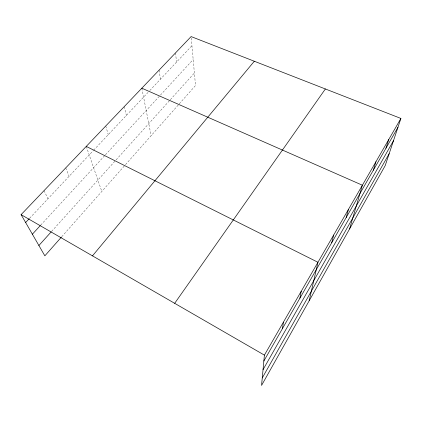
<?xml version="1.0" encoding="UTF-8"?>
<svg xmlns="http://www.w3.org/2000/svg" width="422" height="422" viewBox="0 0 422 422"><rect width="100%" height="100%" fill="white"/><g stroke="black" fill="none" stroke-linecap="round" stroke-linejoin="round"><path stroke-width="0.32" stroke-dasharray="2.11 1.58" d="M61.749 236.726L125.065 165.15M125.498 164.659L195.518 85.502L191.108 36.577M51.653 231.362L115.654 160.365M116.092 159.885L169.887 100.209M170.324 99.729L194.394 73.027M40.712 225.148L104.994 155.317M105.431 154.842L193.176 59.528M29.656 218.232L93.193 150.696M93.637 150.227L148.027 92.413M149.805 90.519L191.931 45.74M44.036 190.628L47.987 198.746M65.726 167.909L69.145 176.254M86.262 146.397L101.797 191.451M105.743 125.993L108.248 134.692M124.237 106.618L126.352 115.449M141.824 88.198L151.134 135.673M159.062 70.142L160.476 79.178M175.473 52.956L176.575 62.06"/><path stroke-width="0.63" d="M400.9 118.44L264.404 355.124L261.556 385.423L385.217 165.572L400.9 118.44L191.108 36.577L21.1 214.65L44.848 255.832L61.317 237.217M282.455 328.59L283.436 322.128M299.889 298.201L301.245 291.243M309.184 300.749L317.956 262.273L86.262 146.397M331.687 242.798L333.654 235.043M346.219 217.472L348.44 209.402M349.564 228.951L362.387 185.221L141.824 88.198M373.312 170.256L375.955 161.695M385.956 148.227L388.773 139.471M262.257 377.943L389.179 153.666M263.038 369.661L393.494 140.695M263.856 361L397.93 127.354M174.676 303.318L325.373 88.968M92.481 255.864L254.318 61.243M38.898 245.509L51.215 231.847M32.373 234.205L40.269 225.628M25.631 222.51L29.208 218.707M21.1 214.65L264.404 355.124"/></g></svg>
